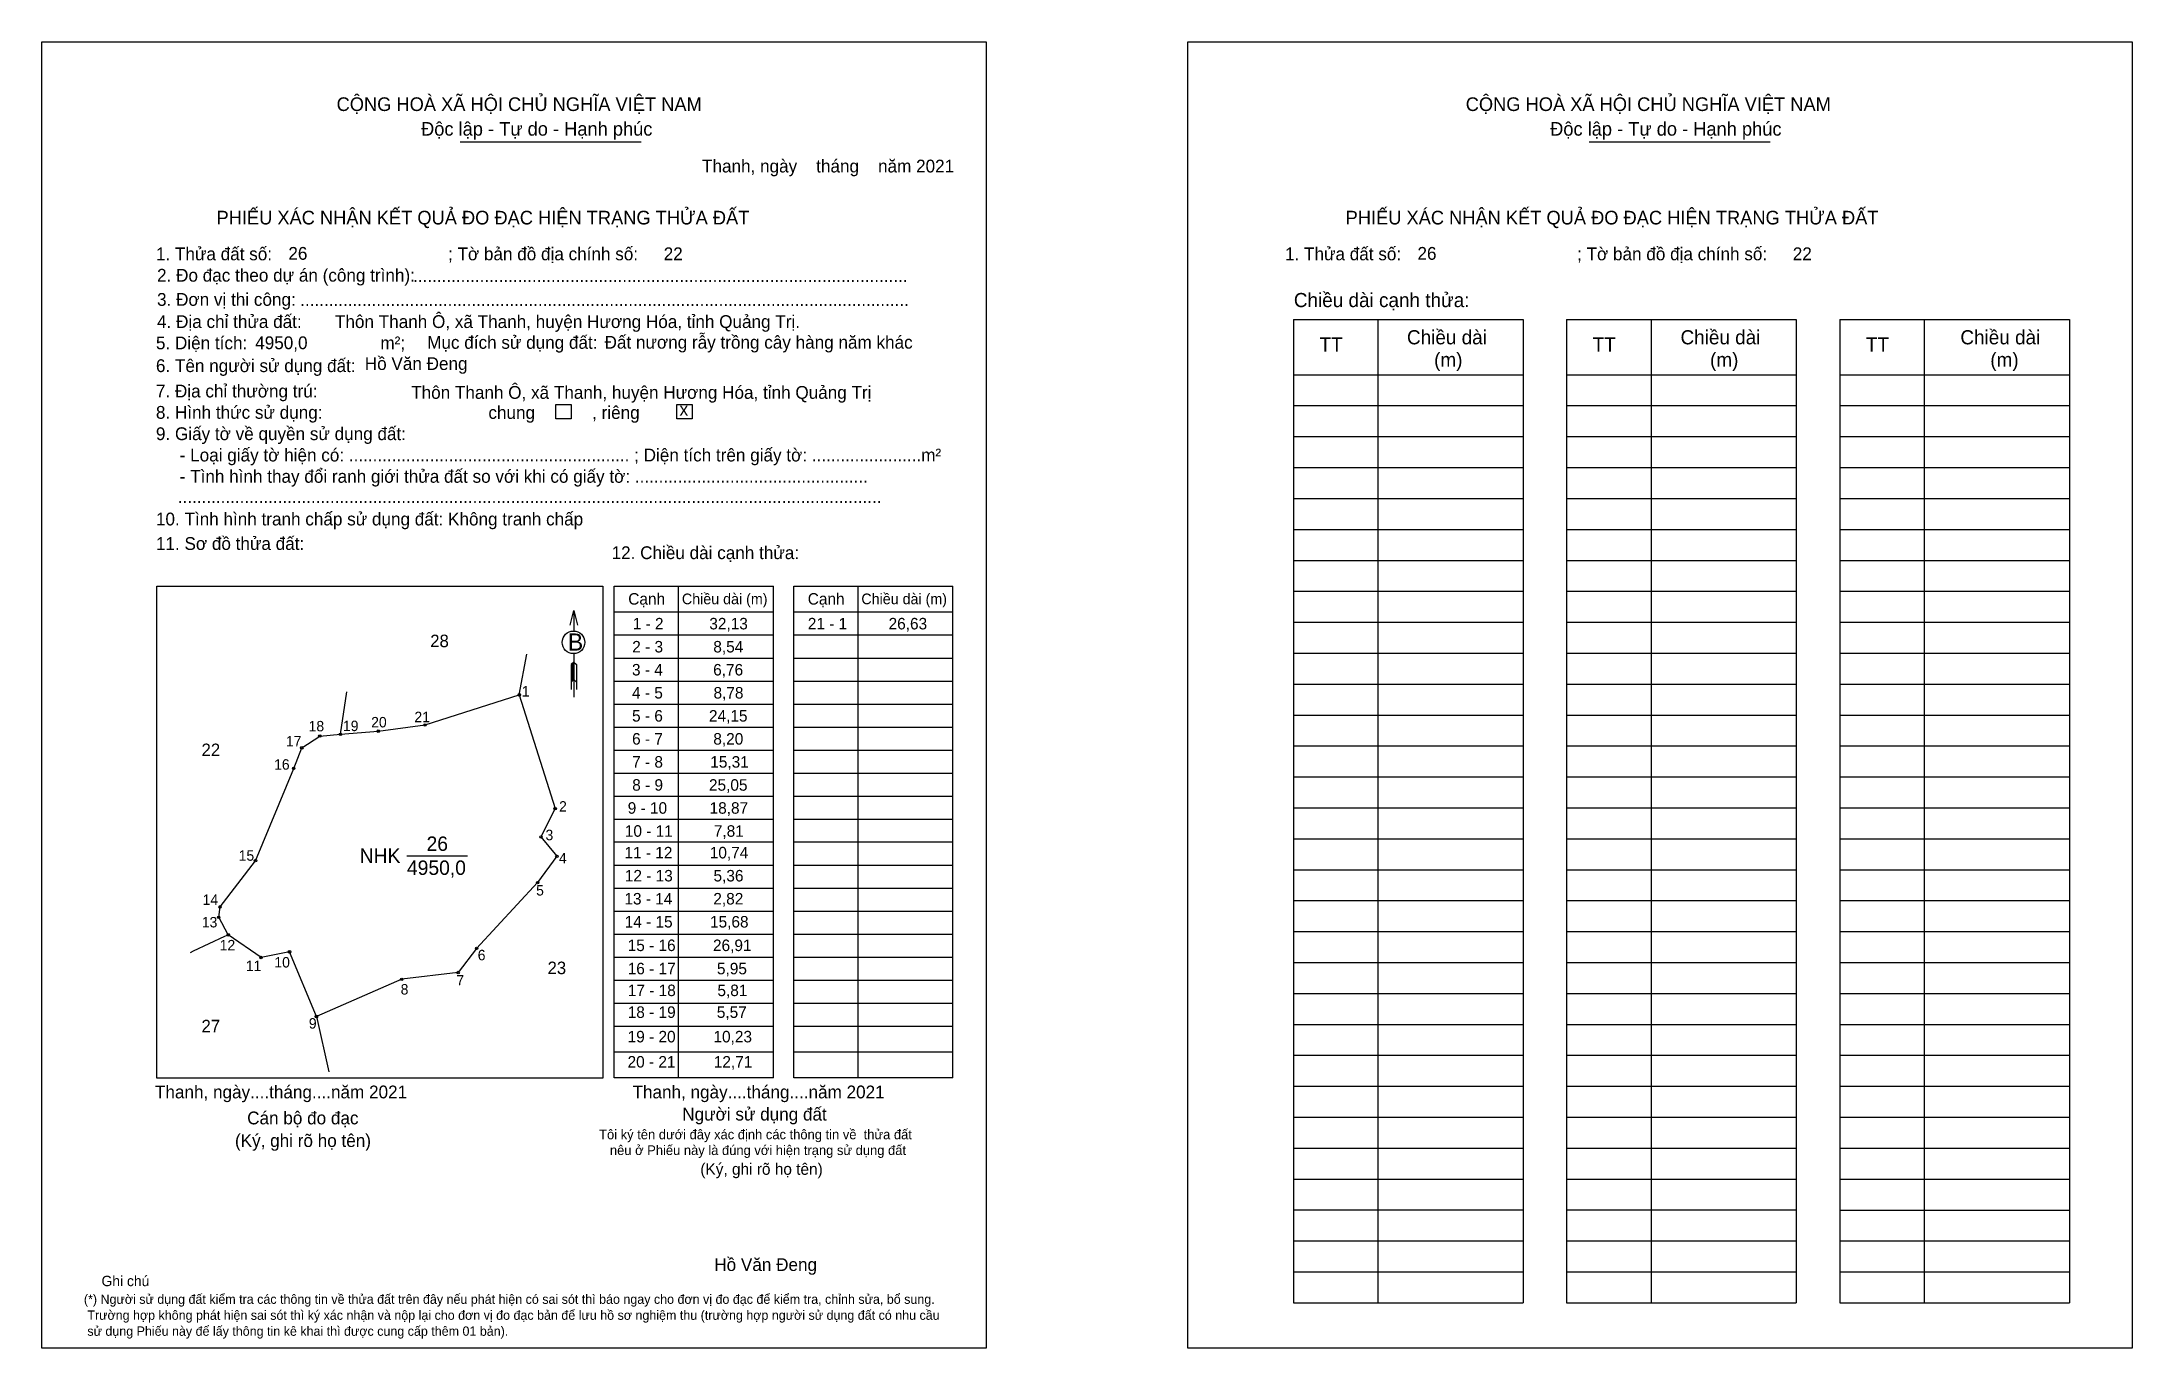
# Model space of a CAD drawing. Extents: x 545412 to 545975, y 1819637 to 1819989.
import ezdxf

# ---------------------------------------------------------------- set-up
doc = ezdxf.new("R2010")
doc.units = 0
for name, color, linetype in [('CanhThua', 7, 'Continuous'), ('kqddKhungInTrang1', 7, 'Continuous'), ('kqddKhungInTrang2', 7, 'Continuous'), ('kqddNoiDung', 7, 'Continuous'), ('kqddTemplate', 7, 'Continuous'), ('Level 1', 7, 'Continuous'), ('MocDinhThua', 7, 'Continuous'), ('NhanDiaChinhThua', 7, 'Continuous'), ('NhanTuCan', 7, 'Continuous'), ('RauThua', 7, 'Continuous'), ('SoHieuDinhThua', 7, 'Continuous')]:
    doc.layers.add(name, color=color, linetype=linetype)

msp = doc.modelspace()

# ---------------------------------------------------------------- linework, layer by layer
at = {"layer": 'CanhThua'}
for p, q in [((545515.13, 1819805.27), (545540.5, 1819813.38)), ((545540.5, 1819813.38), (545550.17, 1819782.74)), ((545502.53, 1819803.61), (545515.13, 1819805.27)), ((545481.93, 1819799.12), (545486.79, 1819802.3)), ((545486.79, 1819802.3), (545492.34, 1819802.76)), ((545492.34, 1819802.76), (545502.53, 1819803.61)), ((545479.75, 1819793.58), (545481.93, 1819799.12)), ((545469.47, 1819768.71), (545479.75, 1819793.58)), ((545550.17, 1819782.74), (545546.33, 1819775.11)), ((545546.33, 1819775.11), (545550.63, 1819769.9)), ((545459.92, 1819756.28), (545469.47, 1819768.71)), ((545550.63, 1819769.9), (545545.43, 1819762.83)), ((545545.43, 1819762.83), (545529.01, 1819745.12)), ((545459.57, 1819753.48), (545459.92, 1819756.28)), ((545462.15, 1819748.78), (545459.57, 1819753.48)), ((545470.96, 1819742.64), (545462.15, 1819748.78)), ((545478.62, 1819744.18), (545470.96, 1819742.64)), ((545485.88, 1819726.76), (545478.62, 1819744.18)), ((545529.01, 1819745.12), (545524.03, 1819738.6)), ((545524.03, 1819738.6), (545508.83, 1819736.8)), ((545508.83, 1819736.8), (545485.88, 1819726.76))]:
    msp.add_line(p, q, dxfattribs=at)
at = {"layer": 'kqddKhungInTrang1'}
msp.add_lwpolyline([(545411.93, 1819989.22), (545666.25, 1819989.22), (545666.25, 1819637.46), (545411.93, 1819637.46)], close=True, dxfattribs=at)
at = {"layer": 'kqddKhungInTrang2'}
msp.add_lwpolyline([(545720.5, 1819989.22), (545974.83, 1819989.22), (545974.83, 1819637.46), (545720.5, 1819637.46)], close=True, dxfattribs=at)
at = {"layer": 'kqddTemplate'}
for p, q in [((545524.57, 1819962.3), (545573.28, 1819962.3)), ((545828.62, 1819962.3), (545877.32, 1819962.3)), ((545748.97, 1819914.49), (545810.81, 1819914.49)), ((545748.97, 1819914.49), (545748.97, 1819649.67)), ((545771.73, 1819914.49), (545771.73, 1819649.67)), ((545810.81, 1819914.49), (545810.81, 1819649.67)), ((545822.53, 1819914.49), (545822.53, 1819649.67)), ((545822.53, 1819914.49), (545884.37, 1819914.48)), ((545845.28, 1819914.48), (545845.28, 1819649.67)), ((545884.37, 1819914.48), (545884.37, 1819649.67)), ((545896.08, 1819914.48), (545896.08, 1819649.67)), ((545896.08, 1819914.48), (545957.92, 1819914.48)), ((545918.84, 1819914.48), (545918.84, 1819649.67)), ((545957.92, 1819914.48), (545957.92, 1819649.67)), ((545748.97, 1819899.58), (545810.81, 1819899.58)), ((545822.53, 1819899.58), (545884.37, 1819899.58)), ((545896.08, 1819899.58), (545957.92, 1819899.58)), ((545748.97, 1819891.25), (545810.81, 1819891.25)), ((545822.53, 1819891.25), (545884.37, 1819891.25)), ((545896.08, 1819891.25), (545957.92, 1819891.25)), ((545748.97, 1819882.92), (545810.81, 1819882.92)), ((545822.53, 1819882.92), (545884.37, 1819882.92)), ((545896.08, 1819882.92), (545957.92, 1819882.92)), ((545748.97, 1819874.59), (545810.81, 1819874.59)), ((545822.53, 1819874.59), (545884.37, 1819874.59)), ((545896.08, 1819874.59), (545957.92, 1819874.59)), ((545748.97, 1819866.26), (545810.81, 1819866.26)), ((545822.53, 1819866.26), (545884.37, 1819866.26)), ((545896.08, 1819866.26), (545957.92, 1819866.26)), ((545748.97, 1819857.93), (545810.81, 1819857.93)), ((545822.53, 1819857.93), (545884.37, 1819857.93)), ((545896.08, 1819857.93), (545957.92, 1819857.93)), ((545748.97, 1819849.6), (545810.81, 1819849.6)), ((545822.53, 1819849.6), (545884.37, 1819849.6)), ((545896.08, 1819849.6), (545957.92, 1819849.6)), ((545566.09, 1819842.63), (545608.93, 1819842.63)), ((545566.09, 1819710.26), (545566.09, 1819842.63)), ((545583.32, 1819842.63), (545583.32, 1819710.26)), ((545608.93, 1819710.26), (545608.93, 1819842.63)), ((545614.42, 1819842.63), (545657.26, 1819842.63)), ((545614.42, 1819710.26), (545614.42, 1819842.63)), ((545631.65, 1819842.63), (545631.65, 1819710.26)), ((545657.26, 1819710.26), (545657.26, 1819842.63)), ((545748.97, 1819841.27), (545810.81, 1819841.27)), ((545822.53, 1819841.27), (545884.37, 1819841.27)), ((545896.08, 1819841.27), (545957.92, 1819841.27)), ((545555.17, 1819836.13), (545555.18, 1819830.57)), ((545566.09, 1819835.7), (545608.93, 1819835.7)), ((545614.42, 1819835.7), (545657.26, 1819835.7)), ((545566.09, 1819829.5), (545608.93, 1819829.5)), ((545614.42, 1819829.5), (545657.26, 1819829.5)), ((545748.97, 1819832.94), (545810.81, 1819832.94)), ((545822.53, 1819832.94), (545884.37, 1819832.94)), ((545896.08, 1819832.94), (545957.92, 1819832.94)), ((545555.2, 1819822.22), (545554.48, 1819821.54)), ((545555.19, 1819824.47), (545555.21, 1819812.78)), ((545555.2, 1819822.22), (545555.93, 1819821.54)), ((545566.09, 1819823.3), (545608.93, 1819823.3)), ((545614.42, 1819823.3), (545657.26, 1819823.3)), ((545748.97, 1819824.61), (545810.81, 1819824.61)), ((545822.53, 1819824.61), (545884.37, 1819824.61)), ((545896.08, 1819824.61), (545957.92, 1819824.61)), ((545555.2, 1819821.91), (545554.48, 1819821.23)), ((545555.2, 1819821.59), (545554.48, 1819820.91)), ((545554.48, 1819821.54), (545554.48, 1819814.84)), ((545555.2, 1819821.27), (545554.48, 1819820.59)), ((545555.2, 1819820.96), (545554.48, 1819820.27)), ((545555.2, 1819820.64), (545554.48, 1819819.96)), ((545555.2, 1819820.32), (545554.48, 1819819.64)), ((545555.2, 1819820.01), (545554.48, 1819819.32)), ((545555.2, 1819819.69), (545554.48, 1819819)), ((545555.2, 1819819.37), (545554.48, 1819818.69)), ((545555.2, 1819819.05), (545554.48, 1819818.37)), ((545555.2, 1819818.74), (545554.48, 1819818.05)), ((545555.2, 1819818.42), (545554.48, 1819817.73)), ((545555.2, 1819818.1), (545554.48, 1819817.42)), ((545555.2, 1819817.79), (545554.48, 1819817.1)), ((545555.2, 1819817.47), (545554.48, 1819816.78)), ((545555.2, 1819817.47), (545555.93, 1819816.78)), ((545555.93, 1819821.54), (545555.93, 1819814.84)), ((545566.09, 1819817.09), (545608.93, 1819817.09)), ((545614.42, 1819817.09), (545657.26, 1819817.09)), ((545566.09, 1819810.89), (545608.93, 1819810.89)), ((545614.42, 1819810.89), (545657.26, 1819810.89)), ((545748.97, 1819816.28), (545810.81, 1819816.28)), ((545822.53, 1819816.28), (545884.37, 1819816.28)), ((545896.08, 1819816.28), (545957.92, 1819816.28)), ((545748.97, 1819807.95), (545810.81, 1819807.95)), ((545822.53, 1819807.95), (545884.37, 1819807.95)), ((545896.08, 1819807.95), (545957.92, 1819807.95)), ((545566.09, 1819804.69), (545608.93, 1819804.69)), ((545614.42, 1819804.69), (545657.26, 1819804.69)), ((545748.97, 1819799.62), (545810.81, 1819799.62)), ((545822.53, 1819799.62), (545884.37, 1819799.62)), ((545896.08, 1819799.62), (545957.92, 1819799.62)), ((545566.09, 1819798.48), (545608.93, 1819798.48)), ((545614.42, 1819798.48), (545657.26, 1819798.48)), ((545566.09, 1819792.28), (545608.93, 1819792.28)), ((545614.42, 1819792.28), (545657.26, 1819792.28)), ((545748.97, 1819791.29), (545810.81, 1819791.29)), ((545822.53, 1819791.29), (545884.37, 1819791.29)), ((545896.08, 1819791.29), (545957.92, 1819791.29)), ((545566.09, 1819786.08), (545608.93, 1819786.08)), ((545614.42, 1819786.08), (545657.26, 1819786.08)), ((545748.97, 1819782.96), (545810.81, 1819782.96)), ((545822.53, 1819782.96), (545884.37, 1819782.96)), ((545896.08, 1819782.96), (545957.92, 1819782.96)), ((545566.09, 1819779.87), (545608.93, 1819779.87)), ((545614.42, 1819779.87), (545657.26, 1819779.87)), ((545608.93, 1819773.67), (545566.09, 1819773.67)), ((545657.26, 1819773.67), (545614.42, 1819773.67)), ((545748.97, 1819774.63), (545810.81, 1819774.63)), ((545822.53, 1819774.63), (545884.37, 1819774.63)), ((545896.08, 1819774.63), (545957.92, 1819774.63)), ((545608.93, 1819767.47), (545566.09, 1819767.47)), ((545657.26, 1819767.47), (545614.42, 1819767.47)), ((545748.97, 1819766.3), (545810.81, 1819766.3)), ((545822.53, 1819766.3), (545884.37, 1819766.3)), ((545896.08, 1819766.3), (545957.92, 1819766.3)), ((545608.93, 1819761.26), (545566.09, 1819761.26)), ((545657.26, 1819761.26), (545614.42, 1819761.26)), ((545608.93, 1819755.06), (545566.09, 1819755.06)), ((545657.26, 1819755.06), (545614.42, 1819755.06)), ((545748.97, 1819757.97), (545810.81, 1819757.97)), ((545822.53, 1819757.97), (545884.37, 1819757.97)), ((545896.08, 1819757.97), (545957.92, 1819757.97)), ((545608.93, 1819748.86), (545566.09, 1819748.86)), ((545657.26, 1819748.86), (545614.42, 1819748.86)), ((545748.97, 1819749.64), (545810.81, 1819749.64)), ((545822.53, 1819749.64), (545884.37, 1819749.64)), ((545896.08, 1819749.64), (545957.92, 1819749.64)), ((545608.93, 1819742.65), (545566.09, 1819742.65)), ((545657.26, 1819742.65), (545614.42, 1819742.65)), ((545748.97, 1819741.31), (545810.81, 1819741.31)), ((545822.53, 1819741.31), (545884.37, 1819741.31)), ((545896.08, 1819741.31), (545957.92, 1819741.31)), ((545608.93, 1819736.45), (545566.09, 1819736.45)), ((545657.26, 1819736.45), (545614.42, 1819736.45)), ((545748.97, 1819732.98), (545810.81, 1819732.98)), ((545822.53, 1819732.98), (545884.37, 1819732.98)), ((545896.08, 1819732.98), (545957.92, 1819732.98)), ((545608.93, 1819730.25), (545566.09, 1819730.25)), ((545657.26, 1819730.25), (545614.42, 1819730.25)), ((545608.93, 1819724.04), (545566.09, 1819724.04)), ((545657.26, 1819724.04), (545614.42, 1819724.04)), ((545748.97, 1819724.65), (545810.81, 1819724.65)), ((545822.53, 1819724.65), (545884.37, 1819724.65)), ((545896.08, 1819724.65), (545957.92, 1819724.65)), ((545608.93, 1819717.15), (545566.09, 1819717.15)), ((545657.26, 1819717.15), (545614.42, 1819717.15)), ((545748.97, 1819716.32), (545810.81, 1819716.32)), ((545822.53, 1819716.32), (545884.37, 1819716.32)), ((545896.08, 1819716.32), (545957.92, 1819716.32)), ((545608.93, 1819710.26), (545566.09, 1819710.26)), ((545657.26, 1819710.26), (545614.42, 1819710.26)), ((545748.97, 1819707.99), (545810.81, 1819707.99)), ((545822.53, 1819707.99), (545884.37, 1819707.99)), ((545896.08, 1819707.99), (545957.92, 1819707.99)), ((545748.97, 1819699.66), (545810.81, 1819699.66)), ((545822.53, 1819699.66), (545884.37, 1819699.66)), ((545896.08, 1819699.66), (545957.92, 1819699.66)), ((545748.97, 1819691.33), (545810.81, 1819691.33)), ((545822.53, 1819691.33), (545884.37, 1819691.33)), ((545896.08, 1819691.33), (545957.92, 1819691.33)), ((545748.97, 1819683), (545810.81, 1819683)), ((545822.53, 1819683), (545884.37, 1819683)), ((545896.08, 1819683), (545957.92, 1819683)), ((545748.97, 1819674.67), (545810.81, 1819674.67)), ((545822.53, 1819674.67), (545884.37, 1819674.67)), ((545896.08, 1819674.66), (545957.92, 1819674.66)), ((545748.97, 1819666.34), (545810.81, 1819666.34)), ((545822.53, 1819666.33), (545884.37, 1819666.33)), ((545896.08, 1819666.33), (545957.92, 1819666.33)), ((545748.97, 1819658.01), (545810.81, 1819658.01)), ((545822.53, 1819658), (545884.37, 1819658)), ((545896.08, 1819658), (545957.92, 1819658)), ((545748.97, 1819649.67), (545810.81, 1819649.67)), ((545822.53, 1819649.67), (545884.37, 1819649.67)), ((545896.08, 1819649.67), (545957.92, 1819649.67))]:
    msp.add_line(p, q, dxfattribs=at)
for points in [[(545550.35, 1819891.53), (545554.49, 1819891.53), (545554.49, 1819887.67), (545550.35, 1819887.67)], [(545582.9, 1819891.53), (545587.04, 1819891.53), (545587.04, 1819887.67), (545582.9, 1819887.67)], [(545442.87, 1819842.63), (545563.04, 1819842.63), (545563.04, 1819710.14), (545442.87, 1819710.14)]]:
    msp.add_lwpolyline(points, close=True, dxfattribs=at)
msp.add_lwpolyline([(545554.18, 1819832.1), (545555.17, 1819836.13), (545556.19, 1819832.11)], dxfattribs=at)
msp.add_circle((545555.11, 1819827.52), 3.05, dxfattribs=at)
at = {"layer": 'Level 1'}
msp.add_line((545485.88, 1819726.76), (545489.26, 1819711.91), dxfattribs=at)
at = {"layer": 'MocDinhThua'}
for centre in [(545540.5, 1819813.38), (545515.13, 1819805.27), (545486.79, 1819802.3), (545492.34, 1819802.76), (545502.53, 1819803.61), (545479.75, 1819793.58), (545481.93, 1819799.12), (545550.17, 1819782.74), (545546.33, 1819775.11), (545469.47, 1819768.71), (545550.63, 1819769.9), (545545.43, 1819762.83), (545459.92, 1819756.28), (545459.57, 1819753.48), (545462.15, 1819748.78), (545478.62, 1819744.18), (545529.01, 1819745.12), (545470.96, 1819742.64), (545524.03, 1819738.6), (545508.83, 1819736.8), (545485.88, 1819726.76)]:
    msp.add_circle(centre, 0.337, dxfattribs=at)
at = {"layer": 'NhanDiaChinhThua'}
msp.add_line((545510.26, 1819770.07), (545526.57, 1819770.07), dxfattribs=at)
at = {"layer": 'RauThua'}
for p, q in [((545540.5, 1819813.38), (545542.51, 1819824.37)), ((545492.34, 1819802.76), (545494.09, 1819814.18)), ((545451.94, 1819744.04), (545452.73, 1819744.41)), ((545452.73, 1819744.41), (545461.25, 1819748.36)), ((545461.25, 1819748.36), (545462.15, 1819748.78))]:
    msp.add_line(p, q, dxfattribs=at)

# ---------------------------------------------------------------- texts
at = {"layer": 'kqddNoiDung'}
for s, height, p in [('Thanh, ngày    tháng    năm 2021  ', 3.4463, (545589.71, 1819954.04)), ('26', 3.446, (545478.32, 1819930.53)), ('22', 3.446, (545579.39, 1819930.42)), ('26', 3.446, (545782.36, 1819930.53)), ('22', 3.446, (545883.43, 1819930.42)), ('........................................................................................................', 3.4463, (545511.9, 1819924.59)), ('................................................................................................................................', 3.4463, (545481.51, 1819918.06)), ('4950,0', 3.446, (545469.39, 1819906.46)), ('Đất nương rẫy trồng cây hàng năm khác', 3.4463, (545563.47, 1819906.6)), ('Hồ Văn Đeng', 3.4463, (545498.9, 1819900.86)), ('Thôn Thanh Ô, xã Thanh, huyện Hương Hóa, tỉnh Quảng Trị', 3.4463, (545511.39, 1819893.09)), ('x', 3.45, (545583.66, 1819888.57)), ('1 - 2', 3.102, (545571.04, 1819831)), ('32,13', 3.102, (545591.67, 1819831)), ('21 - 1', 3.102, (545618.19, 1819831)), ('26,63', 3.102, (545639.95, 1819831)), ('2 - 3', 3.102, (545570.92, 1819824.79)), ('8,54', 3.102, (545592.75, 1819824.79)), ('3 - 4', 3.102, (545570.85, 1819818.59)), ('6,76', 3.102, (545592.71, 1819818.59)), ('4 - 5', 3.102, (545570.86, 1819812.39)), ('8,78', 3.102, (545592.8, 1819812.39)), ('5 - 6', 3.102, (545570.87, 1819806.18)), ('24,15', 3.102, (545591.58, 1819806.18)), ('6 - 7', 3.102, (545570.88, 1819799.98)), ('8,20', 3.102, (545592.75, 1819799.98)), ('7 - 8', 3.102, (545570.89, 1819793.78)), ('15,31', 3.102, (545591.93, 1819793.78)), ('8 - 9', 3.102, (545570.91, 1819787.57)), ('25,05', 3.102, (545591.58, 1819787.57)), ('9 - 10', 3.102, (545569.7, 1819781.37)), ('18,87', 3.102, (545591.75, 1819781.37)), ('10 - 11', 3.102, (545568.93, 1819775.17)), ('7,81', 3.102, (545592.89, 1819775.17)), ('11 - 12', 3.102, (545568.82, 1819769.34)), ('10,74', 3.102, (545591.8, 1819769.34)), ('12 - 13', 3.102, (545568.92, 1819763.13)), ('5,36', 3.102, (545592.8, 1819763.13)), ('13 - 14', 3.102, (545568.81, 1819756.93)), ('2,82', 3.102, (545592.75, 1819756.93)), ('14 - 15', 3.102, (545568.88, 1819750.73)), ('15,68', 3.102, (545591.86, 1819750.73)), ('15 - 16', 3.102, (545569.69, 1819744.39)), ('26,91', 3.102, (545592.66, 1819744.39)), ('16 - 17', 3.102, (545569.7, 1819738.13)), ('5,95', 3.102, (545593.73, 1819738.13)), ('17 - 18', 3.102, (545569.73, 1819732.26)), ('5,81', 3.102, (545593.86, 1819732.26)), ('18 - 19', 3.102, (545569.7, 1819726.4)), ('5,57', 3.102, (545593.69, 1819726.4)), ('19 - 20', 3.102, (545569.68, 1819719.8)), ('10,23', 3.102, (545592.79, 1819719.8)), ('20 - 21', 3.102, (545569.66, 1819713.02)), ('12,71', 3.102, (545592.88, 1819713.02)), ('Thanh, ngày....tháng....năm 2021', 3.4463, (545442.4, 1819704.73)), ('Thanh, ngày....tháng....năm 2021', 3.4463, (545570.99, 1819704.73)), ('Hồ Văn Đeng', 3.4463, (545593.01, 1819658.25))]:
    msp.add_text(s, height=height, dxfattribs=at).set_placement(p)
at = {"layer": 'kqddTemplate'}
for s, height, p in [('CỘNG HOÀ XÃ HỘI CHỦ NGHĨA VIỆT NAM', 3.6761, (545491.31, 1819970.59)), ('CỘNG HOÀ XÃ HỘI CHỦ NGHĨA VIỆT NAM', 3.6761, (545795.36, 1819970.59)), ('Độc lập - Tự do - Hạnh phúc', 3.6761, (545514.05, 1819963.95)), ('Độc lập - Tự do - Hạnh phúc', 3.6761, (545818.09, 1819963.95)), ('PHIẾU XÁC NHẬN KẾT QUẢ ĐO ĐẠC HIỆN TRẠNG THỬA ĐẤT', 3.6761, (545458.97, 1819940.04)), ('PHIẾU XÁC NHẬN KẾT QUẢ ĐO ĐẠC HIỆN TRẠNG THỬA ĐẤT', 3.6761, (545763.02, 1819940.04)), ('1. Thửa đất số:                                     ; Tờ bản đồ địa chính số:', 3.4463, (545442.66, 1819930.39)), ('1. Thửa đất số:                                     ; Tờ bản đồ địa chính số:', 3.4463, (545746.7, 1819930.39)), ('2. Đo đạc theo dự án (công trình): ', 3.4463, (545442.96, 1819924.64)), ('3. Đơn vị thi công: ', 3.4463, (545442.96, 1819918.13)), ('Chiều dài cạnh thửa:', 3.8081, (545749.08, 1819917.78)), ('4. Địa chỉ thửa đất:       Thôn Thanh Ô, xã Thanh, huyện Hương Hóa, tỉnh Quảng Trị.', 3.4463, (545442.96, 1819912.16)), ('5. Diện tích:                            m²; ', 3.4463, (545442.66, 1819906.42)), ('Mục đích sử dụng đất:', 3.4463, (545515.7, 1819906.56)), ('TT', 3.808, (545756, 1819905.8)), ('Chiều dài', 3.808, (545779.54, 1819907.76)), ('TT', 3.808, (545829.55, 1819905.8)), ('Chiều dài', 3.808, (545853.2, 1819907.76)), ('TT', 3.808, (545903.11, 1819905.8)), ('Chiều dài', 3.808, (545928.56, 1819907.76)), ('6. Tên người sử dụng đất:', 3.4463, (545442.66, 1819900.29)), ('(m)', 3.808, (545786.85, 1819901.71)), ('(m)', 3.808, (545861.15, 1819901.71)), ('(m)', 3.808, (545936.62, 1819901.71)), ('7. Địa chỉ thường trú:', 3.4463, (545442.66, 1819893.46)), ('8. Hình thức sử dụng:', 3.4463, (545442.66, 1819887.72)), ('chung            , riêng', 3.4463, (545532.19, 1819887.68)), ('9. Giấy tờ về quyền sử dụng đất:', 3.4463, (545442.66, 1819881.97)), ('     - Loại giấy tờ hiện có: ........................................................... ; Diện tích trên giấy tờ: .......................m²', 3.4463, (545442.66, 1819876.23)), ('     - Tình hình thay đổi ranh giới thửa đất so với khi có giấy tờ: .................................................', 3.4463, (545442.66, 1819870.49)), ('10. Tình hình tranh chấp sử dụng đất: Không tranh chấp', 3.4463, (545442.66, 1819859)), ('....................................................................................................................................................', 3.4463, (545448.55, 1819865.03)), ('11. Sơ đồ thửa đất:', 3.4463, (545442.66, 1819852.4)), ('12. Chiều dài cạnh thửa:', 3.4463, (545565.36, 1819849.93)), ('Cạnh', 3.102, (545569.85, 1819837.67)), ('Chiều dài (m)', 2.8719, (545584.29, 1819837.78)), ('Cạnh', 3.102, (545618.18, 1819837.67)), ('Chiều dài (m)', 2.8719, (545632.62, 1819837.78)), ('B', 4.6, (545553.6, 1819825.3)), ('Cán bộ đo đạc', 3.4463, (545467.23, 1819697.73)), ('Người sử dụng đất', 3.4463, (545584.39, 1819698.76)), ('(Ký, ghi rõ họ tên)', 3.4463, (545463.94, 1819691.64)), ('Tôi ký tên dưới đây xác định các thông tin về  thửa đất ', 2.6054, (545562, 1819693.71)), ('nêu ở Phiếu này là đúng với hiện trạng sử dụng đất', 2.6054, (545564.91, 1819689.47)), ('(Ký, ghi rõ họ tên)', 3.1017, (545589.25, 1819684.15)), ('Ghi chú', 2.792, (545428.01, 1819654.16)), ('(*) Người sử dụng đất kiểm tra các thông tin về thửa đất trên đây nếu phát hiện có sai sót thì báo ngay cho đơn vị đo đạc để kiểm tra, chỉnh sửa, bổ sung.', 2.51235, (545423.26, 1819649.4)), (' Trường hợp không phát hiện sai sót thì ký xác nhận và nộp lại cho đơn vị đo đạc bản để lưu hồ sơ nghiệm thu (trường hợp người sử dụng đất có nhu cầu', 2.51235, (545423.26, 1819645.1)), (' sử dụng Phiếu này để lấy thông tin kê khai thì được cung cấp thêm 01 bản).', 2.5124, (545423.26, 1819640.8))]:
    msp.add_text(s, height=height, dxfattribs=at).set_placement(p)
at = {"layer": 'NhanDiaChinhThua'}
for s, p in [('NHK', (545497.53, 1819768.13)), ('26', (545515.53, 1819771.36)), ('4950,0', (545510.26, 1819764.9))]:
    msp.add_text(s, height=3.88, dxfattribs=at).set_placement(p)
at = {"layer": 'NhanTuCan'}
for s, p in [('28', (545516.52, 1819826.22)), ('22', (545454.94, 1819796.89)), ('23', (545548.11, 1819738.18)), ('27', (545454.93, 1819722.51))]:
    msp.add_text(s, height=3.369, dxfattribs=at).set_placement(p)
at = {"layer": 'SoHieuDinhThua'}
for s, height, p in [('1', 2.81, (545541.17, 1819812.93)), ('18', 2.807, (545483.78, 1819803.55)), ('19', 2.807, (545493.03, 1819803.62)), ('20', 2.807, (545500.62, 1819804.62)), ('21', 2.807, (545512.26, 1819806.02)), ('17', 2.807, (545477.66, 1819799.49)), ('16', 2.807, (545474.48, 1819793.23)), ('2', 2.81, (545551.22, 1819781.94)), ('3', 2.81, (545547.56, 1819774.24)), ('15', 2.807, (545464.94, 1819768.71)), ('4', 2.81, (545551.18, 1819768.01)), ('5', 2.81, (545545.04, 1819759.34)), ('14', 2.807, (545455.24, 1819756.83)), ('13', 2.807, (545455.02, 1819750.76)), ('12', 2.807, (545459.83, 1819744.58)), ('6', 2.81, (545529.31, 1819741.91)), ('11', 2.807, (545466.86, 1819739.01)), ('10', 2.807, (545474.56, 1819739.97)), ('7', 2.81, (545523.56, 1819735.12)), ('8', 2.81, (545508.56, 1819732.69)), ('9', 2.81, (545483.83, 1819723.52))]:
    msp.add_text(s, height=height, dxfattribs=at).set_placement(p)

doc.saveas('drawing.dxf')
